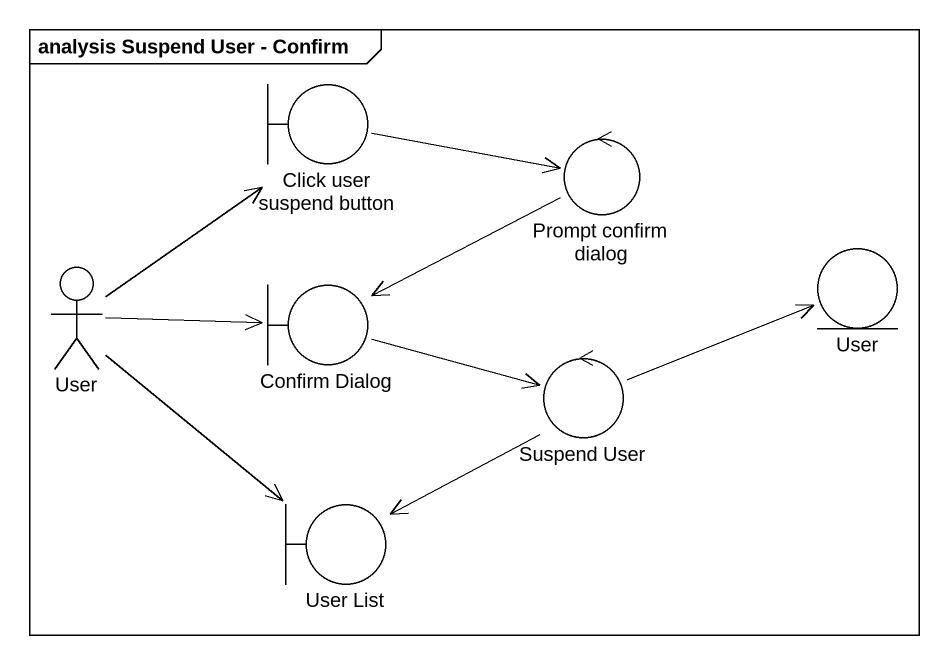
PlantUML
@startuml
mainframe analysis Suspend User - Confirm
boundary "Click user suspend button" as Click_user_suspend_button
control "Prompt confirm dialog" as Prompt_confirm_dialog
actor User
boundary "Confirm Dialog" as Confirm_Dialog
entity "User" as User_2
control "Suspend User" as Suspend_User
boundary "User List" as User_List
Click_user_suspend_button -right-> Prompt_confirm_dialog
Prompt_confirm_dialog -left-> Confirm_Dialog
User -up-> Click_user_suspend_button
User -right-> Confirm_Dialog
User --> User_List
Confirm_Dialog -right-> Suspend_User
Suspend_User -right-> User_2
Suspend_User --> User_List
@enduml
